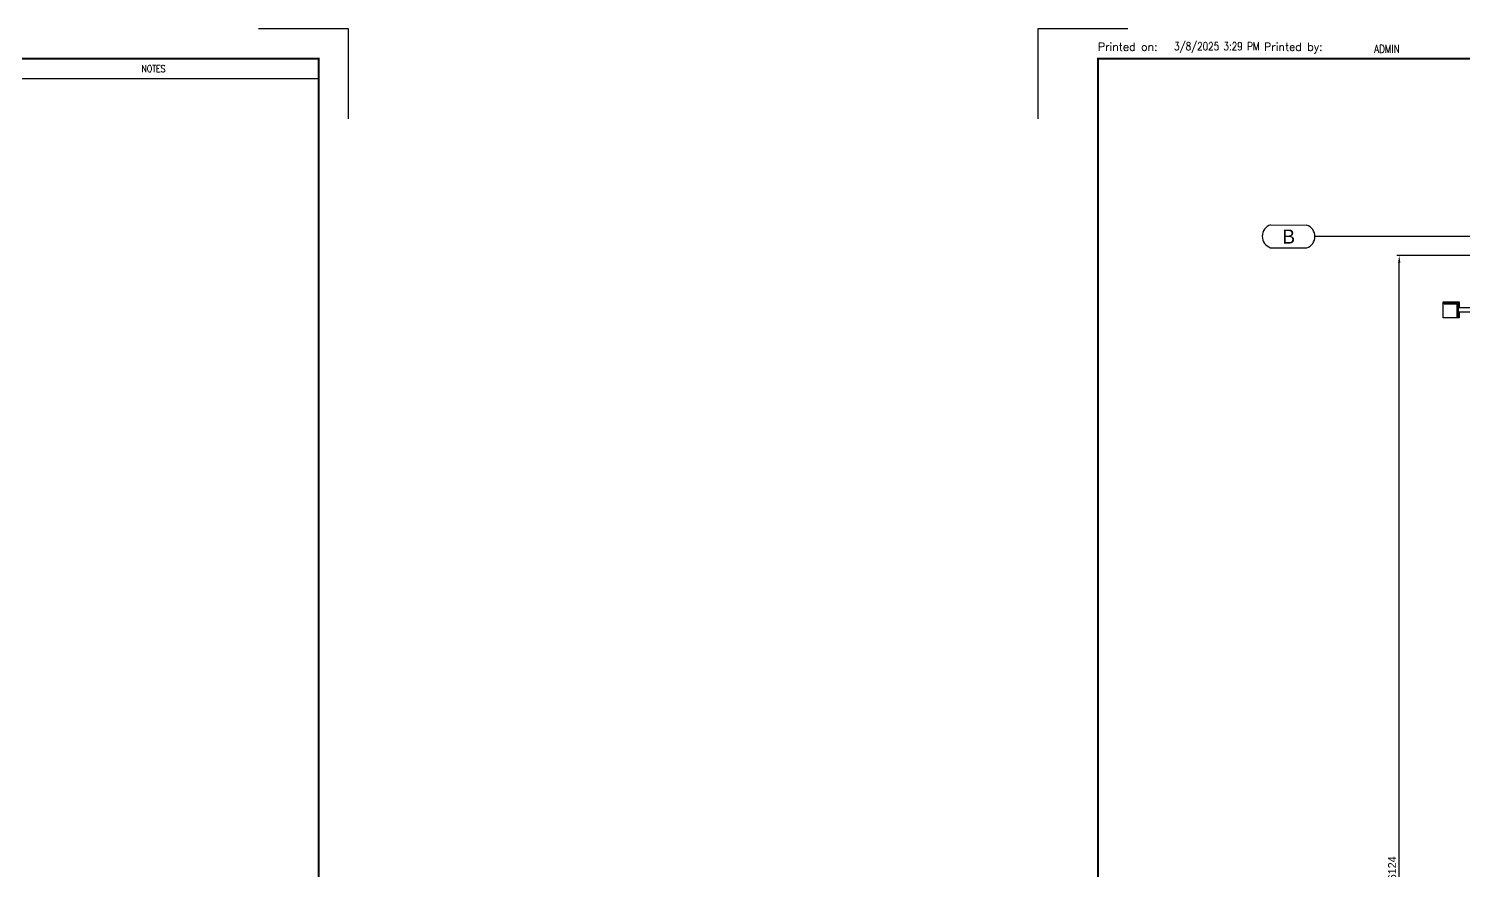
# Model space of a CAD drawing. Header units: millimetres. Extents: x 0 to 16187, y -20471 to 6290.
# Drawn here: x 6563 to 7280, y 5501 to 5921 of the extents above; entities that cross this region are included whole.
import ezdxf
from ezdxf.enums import TextEntityAlignment as Align

# ---------------------------------------------------------------- set-up
doc = ezdxf.new("R2010")
doc.units = ezdxf.units.MM
doc.header["$PDSIZE"] = -1
doc.layers.add('BORDER1', color=3, linetype='Continuous')
doc.layers.add('BORDER2', color=7, linetype='Continuous')
doc.styles.add('ROMANC', font='ROMANC', dxfattribs={"height": 5})
doc.styles.add('ROMANS', font='ROMANS.shx', dxfattribs={"width": 0.8})
doc.styles.add('ROMANT', font='ROMANT', dxfattribs={"height": 4})
doc.dimstyles.new('AM_ISO', dxfattribs={"dimtxt": 3.5, "dimasz": 3.5, "dimexe": 1, "dimexo": 1, "dimgap": 1.5, "dimtad": 1, "dimdsep": 46, "dimtxsty": 'Standard', "dimcen": 0, "dimclrd": 1, "dimclre": 1, "dimclrt": 1, "dimadec": 0, "dimazin": 2, "dimtp": 0.1, "dimtm": 0.1, "dimtfac": 0.71, "dimtdec": 3, "dimtmove": 0, "dimatfit": 3, "dimfxl": 1, "dimlwd": -1, "dimlwe": -1, "dimarcsym": 1})

# ---------------------------------------------------------------- blocks, each defined once
blk = doc.blocks.new('*U609')
at = {"layer": 'BORDER1', "color": 154, "true_color": 0x1859a9, "const_width": 1}
blk.add_lwpolyline([(1.81, 811), (1144, 811), (1144, 0), (0, 0), (0, 811)], close=True, dxfattribs=at)
at = {"layer": 'BORDER2'}
for points in [[(15, 826), (-30, 826), (-30, 781)], [(1159, 781), (1159, 826), (1114, 826)], [(1144, 801), (979, 801)]]:
    blk.add_lwpolyline(points, dxfattribs=at)
at = {"layer": 'BORDER2', "style": 'ROMANS'}
blk.add_text('Printed on:                 Printed by:', height=4, dxfattribs=at).set_placement((0, 815))
at = {"layer": 'BORDER2', "style": 'ROMANC', "width": 0.8}
blk.add_text('NOTES', height=3.5, dxfattribs=at).set_placement((1061.5, 806), align=Align.MIDDLE_CENTER)
at = {"layer": 'BORDER2', "char_height": 4, "attachment_point": 7, "style": 'ROMANS'}
for s, insert in [('3/8/2025 3:29 PM', (38.14, 813.89)), ('ADMIN', (138.14, 813.89))]:
    blk.add_mtext(s, dxfattribs=dict(at, insert=insert))
at = {"layer": 'BORDER2', "flags": 8}
for tag, height, style, p in [('REV-A', 3.24, 'ROMANS', (986.93, 140.25)), ('RE-A', 8.06, 'ROMANT', (1084.63, 7.17))]:
    blk.add_attdef(tag, text='', height=height, dxfattribs=dict(at, style=style)).set_placement(p, align=Align.CENTER)
at = {"layer": 'BORDER2', "style": 'ROMANS', "width": 3.830216}
blk.add_attdef('DATE-A', text='', height=3.24, dxfattribs=at).set_placement((995.51, 140.25), (1008.51, 140.25), align=Align.FIT)
at = {"layer": 'BORDER2'}
for tag, height, style, p in [('DRN-A', 3.24, 'ROMANS', (1018.38, 140.25)), ('CHD-A', 3.24, 'ROMANS', (1032.35, 140.25)), ('APD-A', 3.24, 'ROMANS', (1046.64, 140.25)), ('CONS_CONT_VEND', 4.2, 'ROMANC', (1061.39, 72.83))]:
    blk.add_attdef(tag, text='', height=height, dxfattribs=dict(at, style=style)).set_placement(p, align=Align.CENTER)
at = {"layer": 'BORDER2', "style": 'ROMANS', "width": 0.8}
for tag, p, height in [('1:X', (997.23, 122.55), 3.5), ('LOC', (1042.74, 122.55), 3.5), ('PROJ_NO', (1118.64, 122.55), 3.5), ('CONS_DRG_NO', (1011, 63), 3)]:
    blk.add_attdef(tag, p, '', height=height, dxfattribs=at)
at = {"layer": 'BORDER2', "lineweight": 30, "width": 0.8, "flags": 104}
blk.add_attdef('COMMENTS-A', text='', height=2.2, dxfattribs=at).set_placement((1055.21, 142.07), align=Align.MIDDLE_LEFT)
at = {"layer": 'BORDER2', "style": 'ROMANS', "width": 0.8}
for tag, p in [('PROJECT_TITLE_1', (1061.07, 55.35)), ('PROJECT_TITLE_2', (1061.07, 49.3))]:
    blk.add_attdef(tag, text='', height=3.5, dxfattribs=at).set_placement(p, align=Align.MIDDLE)
at = {"layer": 'BORDER2', "style": 'ROMANT', "width": 0.8}
for tag, p in [('DRG_TITLE_1', (1061.07, 36.31)), ('DRG_TITLE_2', (1061.07, 28.31)), ('DRG_TITLE_3', (1061.07, 20.31))]:
    blk.add_attdef(tag, text='', height=5, dxfattribs=at).set_placement(p, align=Align.CENTER)
at = {"layer": 'BORDER2', "style": 'ROMANT'}
for tag, p in [('AR', (995, 7.17)), ('PA', (1011.74, 7.17)), ('DC', (1028.45, 7.17)), ('TS', (1120.84, 7.17))]:
    blk.add_attdef(tag, p, '', height=8.06, dxfattribs=at)
for tag, p in [('SRNO', (1074.7, 7.17)), ('SH', (1115.8, 7.18))]:
    blk.add_attdef(tag, text='', height=8.06, dxfattribs=at).set_placement(p, align=Align.RIGHT)
at = {"layer": 'BORDER2', "style": 'ROMANS', "flags": 2}
blk.add_attdef('TB_VERSION', text='', height=2, dxfattribs=at).set_placement((1, -1), align=Align.TOP_LEFT)
blk = doc.blocks.new('*D3864')
at = {"color": 1, "linetype": 'ByBlock'}
for p, q in [((7348.13, 5808.14), (7247.17, 5808.14)), ((7248.42, 5199.28), (7248.42, 5804.64)), ((7348.13, 5195.78), (7247.17, 5195.78))]:
    blk.add_line(p, q, dxfattribs=at)
at = {"color": 1}
for points in [[(7249.01, 5804.64), (7247.84, 5804.64), (7248.42, 5808.14)], [(7247.84, 5199.28), (7249.01, 5199.28), (7248.42, 5195.78)]]:
    blk.add_solid(points, dxfattribs=at)
at = {"layer": 'Defpoints', "color": 0}
for p in [(7248.42, 5808.14), (7349.38, 5808.14), (7349.38, 5195.78)]:
    blk.add_point(p, dxfattribs=at)
at = {"color": 1, "insert": (7244.92, 5501.96), "char_height": 4, "attachment_point": 5, "rotation": 90}
blk.add_mtext('6124', dxfattribs=at)
blk = doc.blocks.new('A$7E9318A62E255')
at = {"color": 1, "ltscale": 0.2}
blk.add_line((4.15, 11.48), (22.25, 11.39), dxfattribs=at)
at = {"color": 1, "linetype": 'Continuous', "lineweight": 25}
blk.add_line((4.14, 0.09), (22.29, 0.01), dxfattribs=at)
at = {"color": 1}
blk.add_line((169.47, 5.69), (26.39, 5.69), dxfattribs=at)
at = {"color": 1, "ltscale": 0.2}
for centre, radius, start, end in [((5.98, 5.79), 5.98, 107.86898, 252.02455), ((20.4, 5.69), 5.99, 287.96509, 71.9697)]:
    blk.add_arc(centre, radius, start, end, dxfattribs=at)
at = {"color": 1, "linetype": 'Continuous', "lineweight": 25}
blk.add_text('B', height=7, rotation=359.95368, dxfattribs=at).set_placement((10.17, 2.17))

msp = doc.modelspace()

# ---------------------------------------------------------------- hatches: boundary and pattern name
at = {"linetype": 'Continuous', "lineweight": 18}
h = msp.add_hatch(dxfattribs=at)
h.set_pattern_fill('ANSI31', scale=5, style=0)
h.set_pattern_definition([(45, (5642.543, 1992.42), (-11.22532, 11.22532), [])])
h.paths.add_polyline_path([(7277.9776, 5777.45726), (7277.9776, 5784.45726), (7270.9776, 5784.45726), (7270.9776, 5783.85726), (7277.3776, 5783.85726), (7277.3776, 5777.45726)], flags=0)

# ---------------------------------------------------------------- linework, layer by layer
at = {"color": 7, "linetype": 'Continuous', "lineweight": 25}
for p, q in [((7270.4776, 5776.95726), (7270.4776, 5784.95726)), ((7270.4776, 5784.95726), (7278.4776, 5784.95726)), ((7270.9776, 5783.85726), (7270.9776, 5784.45726)), ((7270.9776, 5784.45726), (7277.9776, 5784.45726)), ((7277.3776, 5783.85726), (7270.9776, 5783.85726)), ((7277.3776, 5777.45726), (7277.3776, 5783.85726)), ((7277.9776, 5784.45726), (7277.9776, 5777.45726)), ((7322.9776, 5781.95726), (7277.9776, 5781.95726)), ((7278.4776, 5784.95726), (7278.4776, 5781.95726)), ((7278.4776, 5776.95726), (7270.4776, 5776.95726)), ((7277.9776, 5777.45726), (7277.3776, 5777.45726)), ((7277.9776, 5779.95726), (7322.9776, 5779.95726)), ((7278.4776, 5779.95726), (7278.4776, 5776.95726))]:
    msp.add_line(p, q, dxfattribs=at)

# ---------------------------------------------------------------- block references
msp.add_blockref('A$7E9318A62E255', (7179.91043, 5811.96578))
at = {"layer": 'BORDER1'}
for p in [(5564.09849, 5095.49056), (7097.74721, 5095.49056)]:
    msp.add_blockref('*U609', p, dxfattribs=at)

# ---------------------------------------------------------------- dimensions: what is measured, and where the dimension line sits
dim = msp.add_linear_dim(base=(7248.42444, 5808.13726), p1=(7349.3776, 5195.77726), p2=(7349.3776, 5808.13726), angle=90, dimstyle='AM_ISO', override={"dimtxt": 4, "dimexe": 1.25, "dimexo": 1.25, "dimdec": 0, "dimlfac": 10})
dim.commit()
dim.dimension.update_dxf_attribs({"geometry": '*D3864', "text_midpoint": (7244.92444, 5501.95726)})

doc.saveas('drawing.dxf')
